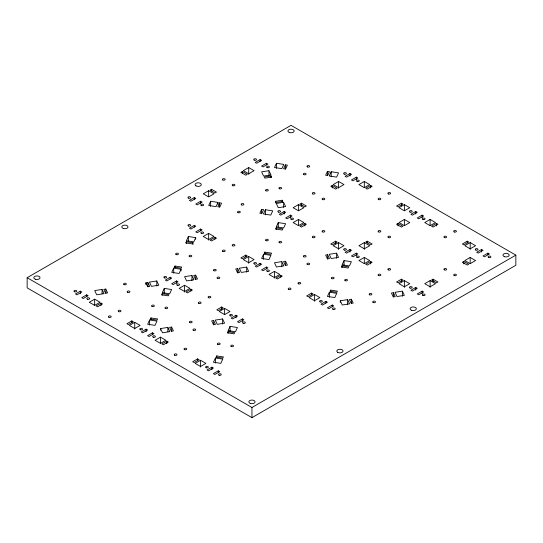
<?xml version="1.0" encoding="UTF-8"?>
<svg xmlns="http://www.w3.org/2000/svg" width="543" height="543" viewBox="0 0 543 543"><rect width="100%" height="100%" fill="white"/><g stroke="black" fill="none" stroke-linecap="round" stroke-linejoin="round"><path stroke-width="0.81" d="M149.624 319.997L147.655 324.239L154.999 325.372L156.968 321.137L149.624 319.997L149.624 325.081M164.291 288.394L162.323 292.636L169.667 293.77L171.636 289.528L164.291 288.394L164.291 293.471M173.706 268.106L171.737 272.342L179.081 273.482L181.05 269.24L173.706 268.106L173.706 273.183M188.373 236.504L186.405 240.739L193.749 241.879L195.718 237.637L188.373 236.504L188.373 241.581M150.94 317.933L150.404 319.087L157.076 320.119L157.613 318.965L150.94 317.933L150.94 319.623M162.208 293.648L161.671 294.808L168.35 295.84L168.887 294.679L162.208 293.648L162.208 295.344M175.022 266.036L174.486 267.19L181.165 268.228L181.701 267.068L175.022 266.036L175.022 267.733M186.297 241.757L185.754 242.911L192.432 243.943L192.969 242.789L186.297 241.757L186.297 243.447M210.65 201.263L208.688 205.505L216.026 206.639L217.994 202.403L210.65 201.263L210.65 206.34M219.576 202.851L217.791 206.707L219.793 207.019L221.578 203.163L219.576 202.851L219.576 207.087M276.455 163.273L274.486 167.516L281.831 168.649L283.799 164.414L276.455 163.273L276.455 168.357M261.631 209.36L259.846 213.209L261.848 213.521L263.633 209.666L261.631 209.36L261.631 213.589M285.374 164.862L283.589 168.717L285.591 169.029L287.376 165.174L285.374 164.862L285.374 169.097M265.398 209.734L263.43 213.976L270.774 215.109L272.735 210.867L265.398 209.734L265.398 214.811M215.422 357.986L213.453 362.229L220.797 363.362L222.766 359.127L215.422 357.986L215.422 363.063M230.089 326.384L228.121 330.619L235.465 331.759L237.434 327.517L230.089 326.384L230.089 331.461M263.593 254.199L261.624 258.441L268.968 259.574L270.93 255.339L263.593 254.199L263.593 259.276M278.26 222.596L276.292 226.838L283.636 227.972L285.598 223.73L278.26 222.596L278.26 226.825M216.738 355.916L216.202 357.077L222.881 358.108L223.417 356.955L216.738 355.916L216.738 357.613M228.006 331.637L227.469 332.791L234.148 333.83L234.685 332.669L228.006 331.637L228.006 333.327M264.909 252.135L264.373 253.289L271.045 254.321L271.581 253.167L264.909 252.135L264.909 253.825M276.177 227.85L275.64 229.003L282.312 230.042L282.855 228.881L276.177 227.85L276.177 229.546M327.436 171.371L325.644 175.226L327.646 175.532L329.438 171.676L327.436 171.371L327.436 175.599M331.196 171.744L329.228 175.986L336.572 177.12L338.54 172.878L331.196 171.744L331.196 176.821M329.391 292.188L327.422 296.43L334.766 297.564L336.735 293.322L329.391 292.188L329.391 297.265M344.058 260.586L342.09 264.821L349.434 265.961L351.402 261.719L344.058 260.586L344.058 265.663M330.707 290.118L330.171 291.279L336.843 292.31L337.379 291.157L330.707 290.118L330.707 291.815M341.975 265.839L341.438 266.993L348.117 268.032L348.654 266.871L341.975 265.839L341.975 267.529M27.15 277.711L291.048 125.345L515.85 255.135L515.85 265.289L251.952 417.655L27.15 287.865L27.15 277.711L251.952 407.494L515.85 255.135M194.306 197.564L189.419 200.387L190.885 201.236L195.772 198.412L194.306 197.564L194.306 199.261M260.104 159.574L255.217 162.398L256.683 163.246L261.57 160.423L260.104 159.574L260.104 161.271M208.634 190.702L203.258 193.81L208.634 196.912L214.01 193.81L208.634 190.702L208.634 196.627M248.708 167.57L243.332 170.672L248.708 173.774L254.083 170.672L248.708 167.57L248.708 174.337M211.566 189.297L210.1 190.138L214.987 192.962L216.453 192.113L211.566 189.297L211.566 190.987M242.354 171.52L240.888 172.362L245.775 175.185L247.241 174.337L242.354 171.52L242.354 173.21M200.659 201.236L195.772 204.053L197.238 204.901L202.125 202.077L200.659 201.236L200.659 203.774M266.457 163.246L261.57 166.07L263.036 166.911L267.923 164.095L266.457 163.246L266.457 164.936M80.337 291.177L75.45 293.994L76.916 294.842L81.803 292.019L80.337 291.177L80.337 293.715M194.306 225.379L189.419 228.196L190.885 229.044L195.772 226.221L194.306 225.379L194.306 227.069M86.69 294.842L81.803 297.666L83.269 298.507L88.156 295.691L86.69 294.842L86.69 296.532M200.659 229.044L195.772 231.868L197.238 232.709L202.125 229.893L200.659 229.044L200.659 230.734M94.665 299.166L89.29 302.268L94.665 305.37L100.041 302.268L94.665 299.166L94.665 305.091M208.634 233.368L203.258 236.47L208.634 239.572L214.01 236.47L208.634 233.368L208.634 240.135M101.018 303.116L96.131 305.94L97.597 306.781L102.484 303.965L101.018 303.116L101.018 305.655M214.987 237.318L210.1 240.135L211.566 240.983L216.453 238.16L214.987 237.318L214.987 239.008M170.217 277.269L165.33 280.093L166.796 280.935L171.683 278.118L170.217 277.269L170.217 278.959M284.186 211.471L279.299 214.295L280.765 215.137L285.652 212.32L284.186 211.471L284.186 214.01M349.984 173.482L345.097 176.305L346.563 177.147L351.45 174.33L349.984 173.482L349.984 176.02M298.514 204.609L293.139 207.711L298.514 210.813L303.89 207.711L298.514 204.609L298.514 210.535M338.588 181.471L333.212 184.579L338.588 187.681L343.963 184.579L338.588 181.471L338.588 188.245M301.446 203.197L299.98 204.046L304.867 206.869L306.333 206.021L301.446 203.197L301.446 205.736M332.235 185.421L330.768 186.269L335.655 189.093L337.122 188.245L332.235 185.421L332.235 187.959M176.57 280.935L171.683 283.758L173.149 284.607L178.036 281.783L176.57 280.935L176.57 283.48M290.539 215.137L285.652 217.96L287.118 218.809L292.005 215.985L290.539 215.137L290.539 217.675M356.337 177.147L351.45 179.971L352.916 180.819L357.803 177.995L356.337 177.147L356.337 179.692M184.552 285.258L179.176 288.367L184.552 291.469L189.928 288.367L184.552 285.258L184.552 292.032M298.514 219.46L293.139 222.562L298.514 225.671L303.89 222.562L298.514 219.46L298.514 225.386M364.312 181.471L358.937 184.579L364.312 187.681L369.688 184.579L364.312 181.471L364.312 187.396M131.806 320.893L126.919 323.709L128.386 324.558L133.273 321.734L131.806 320.893L131.806 322.583M245.775 255.095L240.888 257.911L242.354 258.76L247.241 255.936L245.775 255.095L245.775 256.785M190.905 289.209L186.018 292.032L187.484 292.881L192.371 290.057L190.905 289.209L190.905 290.905M304.867 223.411L299.98 226.234L301.446 227.083L306.333 224.259L304.867 223.411L304.867 225.949M370.665 185.421L365.778 188.245L367.244 189.093L372.131 186.269L370.665 185.421L370.665 187.959M134.739 322.304L129.363 325.406L134.739 328.508L140.114 325.406L134.739 322.304L134.739 329.072M248.708 256.5L243.332 259.608L248.708 262.71L254.083 259.608L248.708 256.5L248.708 263.274M146.135 329.16L141.248 331.983L142.714 332.832L147.601 330.008L146.135 329.16L146.135 331.705M260.104 263.362L255.217 266.185L256.683 267.034L261.57 264.21L260.104 263.362L260.104 265.059M152.488 332.832L147.601 335.655L149.067 336.497L153.954 333.68L152.488 332.832L152.488 334.522M266.457 267.034L261.57 269.857L263.036 270.699L267.923 267.882L266.457 267.034L266.457 268.724M160.463 337.155L155.088 340.257L160.463 343.359L165.839 340.257L160.463 337.155L160.463 343.081M274.432 271.357L269.056 274.459L274.432 277.561L279.808 274.459L274.432 271.357L274.432 278.125M221.693 306.985L216.806 309.809L218.272 310.65L223.159 307.833L221.693 306.985L221.693 309.524M335.655 241.187L330.768 244.011L332.235 244.852L337.122 242.035L335.655 241.187L335.655 243.726M401.453 203.197L396.566 206.021L398.033 206.869L402.92 204.046L401.453 203.197L401.453 205.736M166.816 341.106L161.929 343.923L163.395 344.771L168.282 341.947L166.816 341.106L166.816 343.644M280.785 275.308L275.898 278.125L277.364 278.973L282.251 276.149L280.785 275.308L280.785 276.998M224.626 308.397L219.25 311.499L224.626 314.601L230.001 311.499L224.626 308.397L224.626 314.322M338.588 242.599L333.212 245.701L338.588 248.803L343.963 245.701L338.588 242.599L338.588 249.373M404.386 204.609L399.01 207.711L404.386 210.813L409.761 207.711L404.386 204.609L404.386 210.535M236.022 315.259L231.135 318.083L232.601 318.924L237.488 316.107L236.022 315.259L236.022 317.798M349.984 249.461L345.097 252.285L346.563 253.126L351.45 250.309L349.984 249.461L349.984 252M415.789 211.471L410.902 214.295L412.368 215.137L417.255 212.32L415.789 211.471L415.789 214.01M364.312 242.599L358.937 245.701L364.312 248.803L369.688 245.701L364.312 242.599L364.312 249.373M404.386 219.46L399.01 222.562L404.386 225.671L409.761 222.562L404.386 219.46L404.386 225.386M367.244 241.187L365.778 242.035L370.665 244.852L372.131 244.011L367.244 241.187L367.244 242.877M398.033 223.411L396.566 224.259L401.453 227.083L402.92 226.234L398.033 223.411L398.033 225.949M242.375 318.924L237.488 321.748L238.954 322.596L243.841 319.773L242.375 318.924L242.375 321.463M356.337 253.126L351.45 255.95L352.916 256.798L357.803 253.975L356.337 253.126L356.337 255.665M422.142 215.137L417.255 217.96L418.721 218.809L423.608 215.985L422.142 215.137L422.142 217.675M364.312 257.45L358.937 260.552L364.312 263.66L369.688 260.552L364.312 257.45L364.312 263.375M430.117 219.46L424.741 222.562L430.117 225.671L435.493 222.562L430.117 219.46L430.117 225.386M197.604 358.882L192.717 361.699L194.184 362.548L199.071 359.724L197.604 358.882L197.604 360.572M311.573 293.077L306.686 295.901L308.152 296.749L313.039 293.926L311.573 293.077L311.573 294.774M370.665 261.4L365.778 264.224L367.244 265.065L372.131 262.249L370.665 261.4L370.665 263.939M436.47 223.411L431.583 226.234L433.049 227.083L437.936 224.259L436.47 223.411L436.47 225.949M200.537 360.287L195.161 363.396L200.537 366.498L205.912 363.396L200.537 360.287L200.537 367.061M314.506 294.489L309.13 297.598L314.506 300.7L319.881 297.598L314.506 294.489L314.506 301.263M211.933 367.149L207.046 369.973L208.512 370.821L213.399 367.998L211.933 367.149L211.933 369.688M325.902 301.351L321.015 304.175L322.481 305.023L327.368 302.2L325.902 301.351L325.902 303.048M218.286 370.821L213.399 373.638L214.865 374.487L219.752 371.663L218.286 370.821L218.286 372.512M332.255 305.023L327.368 307.84L328.834 308.689L333.721 305.865L332.255 305.023L332.255 306.714M401.453 279.177L396.566 282L398.033 282.842L402.92 280.025L401.453 279.177L401.453 281.715M467.258 241.187L462.371 244.011L463.837 244.852L468.724 242.035L467.258 241.187L467.258 242.877M404.386 280.588L399.01 283.69L404.386 286.792L409.761 283.69L404.386 280.588L404.386 287.356M470.19 242.599L464.815 245.701L470.19 248.803L475.566 245.701L470.19 242.599L470.19 249.373M415.789 287.451L410.902 290.267L412.368 291.116L417.255 288.292L415.789 287.451L415.789 289.989M481.587 249.461L476.7 252.285L478.166 253.126L483.053 250.309L481.587 249.461L481.587 252M430.117 280.588L424.741 283.69L430.117 286.792L435.493 283.69L430.117 280.588L430.117 287.356M470.19 257.45L464.815 260.552L470.19 263.66L475.566 260.552L470.19 257.45L470.19 263.375M433.049 279.177L431.583 280.025L436.47 282.842L437.936 282L433.049 279.177L433.049 281.715M463.837 261.4L462.371 262.249L467.258 265.065L468.724 264.224L463.837 261.4L463.837 263.939M422.142 291.116L417.255 293.939L418.721 294.781L423.608 291.964L422.142 291.116L422.142 293.654M487.94 253.126L483.053 255.95L484.519 256.798L489.406 253.975L487.94 253.126L487.94 254.823M268.968 170.699L261.624 171.839L263.593 176.075L270.93 174.941L268.968 170.699L268.968 175.783M271.045 175.959L264.373 176.991L264.909 178.145L271.581 177.113L271.045 175.959L271.045 177.649M275.64 201.27L282.312 200.238L282.855 201.392L276.177 202.43L275.64 201.27L275.64 202.967M283.636 202.308L276.292 203.442L278.26 207.684L285.598 206.544L283.636 202.308L283.636 207.385M102.064 289.439L94.72 290.573L96.688 294.815L104.032 293.675L102.064 289.439L102.064 293.668M156.805 280.969L149.461 282.102L151.429 286.344L158.773 285.211L156.805 280.969L156.805 286.046M191.944 275.532L184.6 276.665L186.568 280.907L193.912 279.774L191.944 275.532L191.944 280.609M246.685 267.061L239.341 268.201L241.309 272.437L248.653 271.303L246.685 267.061L246.685 272.145M281.831 261.624L274.486 262.764L276.455 267L283.799 265.866L281.831 261.624L281.831 266.708M336.572 253.16L329.228 254.294L331.196 258.536L338.54 257.396L336.572 253.16L336.572 258.237M105.824 289.059L103.822 289.371L105.607 293.227L107.609 292.915L105.824 289.059L105.824 293.295M145.877 282.862L147.879 282.557L149.671 286.412L147.669 286.718L145.877 282.862L145.877 284.559M195.704 275.158L193.702 275.464L195.494 279.319L197.496 279.007L195.704 275.158L195.704 279.387M237.766 268.649L235.764 268.961L237.549 272.817L239.551 272.505L237.766 268.649L237.766 272.885M285.591 261.251L283.589 261.563L285.374 265.418L287.376 265.106L285.591 261.251L285.591 265.486M327.646 254.742L325.644 255.054L327.436 258.909L329.438 258.597L327.646 254.742L327.646 258.977M160.518 328.563L167.862 327.422L169.83 331.664L162.486 332.798L160.518 328.563L160.518 330.253M222.603 318.958L215.259 320.092L217.227 324.334L224.571 323.194L222.603 318.958L222.603 324.035M340.285 300.754L347.629 299.614L349.597 303.856L342.253 304.99L340.285 300.754L340.285 302.444M402.37 291.15L395.026 292.283L396.994 296.526L404.338 295.385L402.37 291.15L402.37 296.227M171.622 327.049L169.62 327.361L171.405 331.216L173.414 330.904L171.622 327.049L171.622 331.284M213.677 320.546L211.675 320.852L213.467 324.707L215.469 324.395L213.677 320.546L213.677 324.775M351.389 299.241L349.387 299.553L351.172 303.401L353.174 303.096L351.389 299.241L351.389 303.469M393.444 292.731L391.442 293.044L393.234 296.899L395.236 296.587L393.444 292.731L393.444 296.967M347.629 299.614L347.629 304.691M282.312 200.238L282.312 201.928M251.952 407.494L251.952 417.655M217.994 202.403L217.994 204.093M195.718 237.637L195.718 239.327M192.969 242.789L192.969 244.479M181.05 269.24L181.05 270.937M167.862 327.422L167.862 331.658M147.879 282.557L147.879 286.785M378.776 199.654A1.385 0.801 0 0 0 380.847 198.969A1.385 0.801 0 0 0 378.776 198.276A1.385 0.801 0 0 0 378.776 199.654M388.55 194.014A1.385 0.801 0 0 0 390.621 193.322A1.385 0.801 0 0 0 388.55 192.629A1.385 0.801 0 0 0 388.55 194.014M444.574 237.644A1.385 0.801 0 0 0 446.645 236.952A1.385 0.801 0 0 0 444.574 236.266A1.385 0.801 0 0 0 444.574 237.644M454.348 232.004A1.385 0.801 0 0 0 456.419 231.311A1.385 0.801 0 0 0 454.348 230.619A1.385 0.801 0 0 0 454.348 232.004M74.662 291.808A1.385 0.801 0 0 0 76.733 291.116A1.385 0.801 0 0 0 74.662 290.424A1.385 0.801 0 0 0 74.662 291.808M87.566 299.261A1.385 0.801 0 0 0 89.636 298.569A1.385 0.801 0 0 0 87.566 297.876A1.385 0.801 0 0 0 87.566 299.261M108.838 317.221A1.385 0.801 0 0 0 111.152 316.868A1.385 0.801 0 0 0 109.455 315.89A1.385 0.801 0 0 0 108.838 317.221M118.612 311.58A1.385 0.801 0 0 0 120.926 311.22A1.385 0.801 0 0 0 119.229 310.243A1.385 0.801 0 0 0 118.612 311.58M140.461 329.798A1.385 0.801 0 0 0 142.531 329.106A1.385 0.801 0 0 0 140.461 328.413A1.385 0.801 0 0 0 140.461 329.798M153.364 337.244A1.385 0.801 0 0 0 155.434 336.558A1.385 0.801 0 0 0 153.364 335.866A1.385 0.801 0 0 0 153.364 337.244M243.244 323.343A1.385 0.801 0 0 0 245.321 322.651A1.385 0.801 0 0 0 243.244 321.958A1.385 0.801 0 0 0 243.244 323.343M176.075 254.524A1.385 0.801 0 0 0 178.389 254.165A1.385 0.801 0 0 0 176.692 253.187A1.385 0.801 0 0 0 176.075 254.524M189.426 256.588A1.385 0.801 0 0 0 191.74 256.228A1.385 0.801 0 0 0 190.043 255.251A1.385 0.801 0 0 0 189.426 256.588M213.861 270.692A1.385 0.801 0 0 0 216.175 270.339A1.385 0.801 0 0 0 214.478 269.362A1.385 0.801 0 0 0 213.861 270.692M217.438 278.403A1.385 0.801 0 0 0 219.752 278.043A1.385 0.801 0 0 0 218.062 277.066A1.385 0.801 0 0 0 217.438 278.403M188.631 226.01A1.385 0.801 0 0 0 190.702 225.318A1.385 0.801 0 0 0 188.631 224.626A1.385 0.801 0 0 0 188.631 226.01M201.528 233.456A1.385 0.801 0 0 0 203.605 232.771A1.385 0.801 0 0 0 201.528 232.078A1.385 0.801 0 0 0 201.528 233.456M222.806 251.423A1.385 0.801 0 0 0 225.121 251.063A1.385 0.801 0 0 0 223.424 250.085A1.385 0.801 0 0 0 222.806 251.423M232.58 245.782A1.385 0.801 0 0 0 234.895 245.422A1.385 0.801 0 0 0 233.198 244.445A1.385 0.801 0 0 0 232.58 245.782M254.429 264A1.385 0.801 0 0 0 256.5 263.307A1.385 0.801 0 0 0 254.429 262.615A1.385 0.801 0 0 0 254.429 264M267.332 271.446A1.385 0.801 0 0 0 269.403 270.76A1.385 0.801 0 0 0 267.332 270.068A1.385 0.801 0 0 0 267.332 271.446M320.227 301.989A1.385 0.801 0 0 0 322.298 301.297A1.385 0.801 0 0 0 320.227 300.605A1.385 0.801 0 0 0 320.227 301.989M333.13 309.435A1.385 0.801 0 0 0 335.201 308.743A1.385 0.801 0 0 0 333.13 308.057A1.385 0.801 0 0 0 333.13 309.435M369.545 294.781A1.385 0.801 0 0 0 371.853 294.421A1.385 0.801 0 0 0 370.163 293.444A1.385 0.801 0 0 0 369.545 294.781M373.122 302.485A1.385 0.801 0 0 0 375.437 302.132A1.385 0.801 0 0 0 373.74 301.155A1.385 0.801 0 0 0 373.122 302.485M331.759 278.607A1.385 0.801 0 0 0 334.067 278.247A1.385 0.801 0 0 0 332.377 277.269A1.385 0.801 0 0 0 331.759 278.607M345.11 280.67A1.385 0.801 0 0 0 347.418 280.317A1.385 0.801 0 0 0 345.728 279.34A1.385 0.801 0 0 0 345.11 280.67M303.747 256.791A1.385 0.801 0 0 0 306.055 256.432A1.385 0.801 0 0 0 304.365 255.454A1.385 0.801 0 0 0 303.747 256.791M307.324 264.495A1.385 0.801 0 0 0 309.632 264.142A1.385 0.801 0 0 0 307.942 263.165A1.385 0.801 0 0 0 307.324 264.495M265.961 240.617A1.385 0.801 0 0 0 268.269 240.257A1.385 0.801 0 0 0 266.579 239.28A1.385 0.801 0 0 0 265.961 240.617M279.312 242.68A1.385 0.801 0 0 0 281.62 242.327A1.385 0.801 0 0 0 279.93 241.35A1.385 0.801 0 0 0 279.312 242.68M188.34 198.073A1.385 0.801 0 0 0 190.654 197.713A1.385 0.801 0 0 0 188.964 196.736A1.385 0.801 0 0 0 188.34 198.073M241.526 204.894A1.385 0.801 0 0 0 243.834 204.541A1.385 0.801 0 0 0 242.144 203.564A1.385 0.801 0 0 0 241.526 204.894M237.943 212.605A1.385 0.801 0 0 0 240.257 212.245A1.385 0.801 0 0 0 238.567 211.268A1.385 0.801 0 0 0 237.943 212.605M278.511 212.103A1.385 0.801 0 0 0 280.582 211.417A1.385 0.801 0 0 0 278.511 210.725A1.385 0.801 0 0 0 278.511 212.103M291.415 219.555A1.385 0.801 0 0 0 293.485 218.863A1.385 0.801 0 0 0 291.415 218.171A1.385 0.801 0 0 0 291.415 219.555M344.31 250.092A1.385 0.801 0 0 0 346.386 249.407A1.385 0.801 0 0 0 344.31 248.714A1.385 0.801 0 0 0 344.31 250.092M357.213 257.545A1.385 0.801 0 0 0 359.283 256.853A1.385 0.801 0 0 0 357.213 256.16A1.385 0.801 0 0 0 357.213 257.545M222.806 179.984A1.385 0.801 0 0 0 225.121 179.624A1.385 0.801 0 0 0 223.424 178.647A1.385 0.801 0 0 0 222.806 179.984M232.866 185.754A1.385 0.801 0 0 0 234.936 185.061A1.385 0.801 0 0 0 232.866 184.369A1.385 0.801 0 0 0 232.866 185.754M254.144 160.083A1.385 0.801 0 0 0 256.452 159.73A1.385 0.801 0 0 0 254.762 158.753A1.385 0.801 0 0 0 254.144 160.083M267.041 167.536A1.385 0.801 0 0 0 269.355 167.176A1.385 0.801 0 0 0 267.665 166.199A1.385 0.801 0 0 0 267.041 167.536M265.961 190.79A1.385 0.801 0 0 0 268.269 190.43A1.385 0.801 0 0 0 266.579 189.453A1.385 0.801 0 0 0 265.961 190.79M279.312 188.726A1.385 0.801 0 0 0 281.62 188.367A1.385 0.801 0 0 0 279.93 187.389A1.385 0.801 0 0 0 279.312 188.726M307.324 166.905A1.385 0.801 0 0 0 309.632 166.552A1.385 0.801 0 0 0 307.942 165.574A1.385 0.801 0 0 0 307.324 166.905M303.747 174.615A1.385 0.801 0 0 0 306.055 174.255A1.385 0.801 0 0 0 304.365 173.278A1.385 0.801 0 0 0 303.747 174.615M312.687 193.885A1.385 0.801 0 0 0 315.001 193.532A1.385 0.801 0 0 0 313.311 192.555A1.385 0.801 0 0 0 312.687 193.885M322.746 199.654A1.385 0.801 0 0 0 324.823 198.969A1.385 0.801 0 0 0 322.746 198.276A1.385 0.801 0 0 0 322.746 199.654M344.31 174.12A1.385 0.801 0 0 0 346.386 173.427A1.385 0.801 0 0 0 344.31 172.735A1.385 0.801 0 0 0 344.31 174.12M357.213 181.566A1.385 0.801 0 0 0 359.283 180.873A1.385 0.801 0 0 0 357.213 180.181A1.385 0.801 0 0 0 357.213 181.566M410.108 212.103A1.385 0.801 0 0 0 412.185 211.417A1.385 0.801 0 0 0 410.108 210.725A1.385 0.801 0 0 0 410.108 212.103M423.011 219.555A1.385 0.801 0 0 0 425.088 218.863A1.385 0.801 0 0 0 423.011 218.171A1.385 0.801 0 0 0 423.011 219.555M378.485 231.875A1.385 0.801 0 0 0 380.799 231.522A1.385 0.801 0 0 0 379.109 230.544A1.385 0.801 0 0 0 378.485 231.875M388.55 237.644A1.385 0.801 0 0 0 390.621 236.952A1.385 0.801 0 0 0 388.55 236.266A1.385 0.801 0 0 0 388.55 237.644M475.906 250.092A1.385 0.801 0 0 0 477.983 249.407A1.385 0.801 0 0 0 475.906 248.714A1.385 0.801 0 0 0 475.906 250.092M488.809 257.545A1.385 0.801 0 0 0 490.886 256.853A1.385 0.801 0 0 0 488.809 256.16A1.385 0.801 0 0 0 488.809 257.545M444.289 269.864A1.385 0.801 0 0 0 446.597 269.504A1.385 0.801 0 0 0 444.907 268.527A1.385 0.801 0 0 0 444.289 269.864M454.348 275.634A1.385 0.801 0 0 0 456.419 274.941A1.385 0.801 0 0 0 454.348 274.256A1.385 0.801 0 0 0 454.348 275.634M195.996 185.869A3.109 1.799 0 0 0 201.202 185.061A3.109 1.799 0 0 0 197.387 182.862A3.109 1.799 0 0 0 195.996 185.869M289.494 132.546A3.109 1.799 0 0 0 294.157 130.992A3.109 1.799 0 0 0 289.494 129.438A3.109 1.799 0 0 0 289.494 132.546M411.669 310.297A3.109 1.799 0 0 0 416.332 308.743A3.109 1.799 0 0 0 411.669 307.189A3.109 1.799 0 0 0 411.669 310.297M504.522 256.69A3.109 1.799 0 0 0 509.185 255.135A3.109 1.799 0 0 0 504.522 253.581A3.109 1.799 0 0 0 504.522 256.69M337.719 352.332A3.109 1.799 0 0 0 342.925 351.531A3.109 1.799 0 0 0 339.11 349.332A3.109 1.799 0 0 0 337.719 352.332M123.336 228.474A3.109 1.799 0 0 0 127.999 226.92A3.109 1.799 0 0 0 123.336 225.365A3.109 1.799 0 0 0 123.336 228.474M250.398 403.408A3.109 1.799 0 0 0 255.061 401.854A3.109 1.799 0 0 0 250.398 400.3A3.109 1.799 0 0 0 250.398 403.408M35.37 279.265A3.109 1.799 0 0 0 40.033 277.711A3.109 1.799 0 0 0 35.37 276.149A3.109 1.799 0 0 0 35.37 279.265M174.636 355.21A1.385 0.801 0 0 0 176.95 354.85A1.385 0.801 0 0 0 175.26 353.873A1.385 0.801 0 0 0 174.636 355.21M184.41 349.57A1.385 0.801 0 0 0 186.724 349.21A1.385 0.801 0 0 0 185.034 348.233A1.385 0.801 0 0 0 184.41 349.57M206.259 367.787A1.385 0.801 0 0 0 208.336 367.095A1.385 0.801 0 0 0 206.259 366.403A1.385 0.801 0 0 0 206.259 367.787M219.162 375.233A1.385 0.801 0 0 0 221.232 374.541A1.385 0.801 0 0 0 219.162 373.855A1.385 0.801 0 0 0 219.162 375.233M217.791 344.405A1.385 0.801 0 0 0 220.105 344.045A1.385 0.801 0 0 0 218.408 343.067A1.385 0.801 0 0 0 217.791 344.405M231.142 346.468A1.385 0.801 0 0 0 233.456 346.115A1.385 0.801 0 0 0 231.759 345.138A1.385 0.801 0 0 0 231.142 346.468M193.356 330.3A1.385 0.801 0 0 0 195.67 329.94A1.385 0.801 0 0 0 193.973 328.963A1.385 0.801 0 0 0 193.356 330.3M189.779 322.59A1.385 0.801 0 0 0 192.093 322.23A1.385 0.801 0 0 0 190.396 321.252A1.385 0.801 0 0 0 189.779 322.59M165.343 308.478A1.385 0.801 0 0 0 167.658 308.125A1.385 0.801 0 0 0 165.961 307.148A1.385 0.801 0 0 0 165.343 308.478M151.992 306.415A1.385 0.801 0 0 0 154.3 306.055A1.385 0.801 0 0 0 152.61 305.078A1.385 0.801 0 0 0 151.992 306.415M127.557 292.31A1.385 0.801 0 0 0 129.865 291.951A1.385 0.801 0 0 0 128.175 290.973A1.385 0.801 0 0 0 127.557 292.31M123.98 284.6A1.385 0.801 0 0 0 126.288 284.24A1.385 0.801 0 0 0 124.598 283.263A1.385 0.801 0 0 0 123.98 284.6M230.341 315.89A1.385 0.801 0 0 0 232.418 315.205A1.385 0.801 0 0 0 230.341 314.512A1.385 0.801 0 0 0 230.341 315.89M198.724 303.32A1.385 0.801 0 0 0 201.032 302.96A1.385 0.801 0 0 0 199.342 301.983A1.385 0.801 0 0 0 198.724 303.32M208.498 297.673A1.385 0.801 0 0 0 210.806 297.32A1.385 0.801 0 0 0 209.116 296.342A1.385 0.801 0 0 0 208.498 297.673M177.446 285.353A1.385 0.801 0 0 0 179.523 284.661A1.385 0.801 0 0 0 177.446 283.969A1.385 0.801 0 0 0 177.446 285.353M164.543 277.907A1.385 0.801 0 0 0 166.62 277.215A1.385 0.801 0 0 0 164.543 276.523A1.385 0.801 0 0 0 164.543 277.907M288.604 289.412A1.385 0.801 0 0 0 290.919 289.052A1.385 0.801 0 0 0 289.222 288.075A1.385 0.801 0 0 0 288.604 289.412M298.378 283.772A1.385 0.801 0 0 0 300.693 283.412A1.385 0.801 0 0 0 298.996 282.435A1.385 0.801 0 0 0 298.378 283.772M423.011 295.535A1.385 0.801 0 0 0 425.088 294.842A1.385 0.801 0 0 0 423.011 294.15A1.385 0.801 0 0 0 423.011 295.535M410.108 288.082A1.385 0.801 0 0 0 412.185 287.39A1.385 0.801 0 0 0 410.108 286.704A1.385 0.801 0 0 0 410.108 288.082M388.259 269.864A1.385 0.801 0 0 0 390.573 269.504A1.385 0.801 0 0 0 388.883 268.527A1.385 0.801 0 0 0 388.259 269.864M378.485 275.505A1.385 0.801 0 0 0 380.799 275.152A1.385 0.801 0 0 0 379.109 274.174A1.385 0.801 0 0 0 378.485 275.505M322.461 231.875A1.385 0.801 0 0 0 324.775 231.522A1.385 0.801 0 0 0 323.085 230.544A1.385 0.801 0 0 0 322.461 231.875M312.687 237.522A1.385 0.801 0 0 0 315.001 237.162A1.385 0.801 0 0 0 313.311 236.185A1.385 0.801 0 0 0 312.687 237.522M201.243 205.525A1.385 0.801 0 0 0 203.557 205.166A1.385 0.801 0 0 0 201.86 204.188A1.385 0.801 0 0 0 201.243 205.525"/></g></svg>
